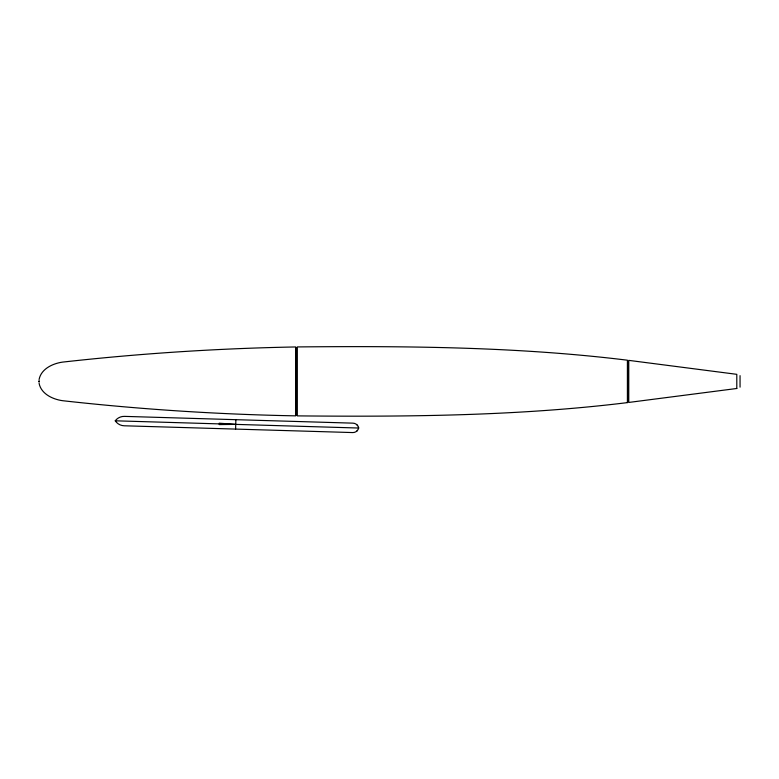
<?xml version="1.0" encoding="UTF-8"?>
<svg xmlns="http://www.w3.org/2000/svg" width="779" height="779" viewBox="0 0 779 779"><rect width="100%" height="100%" fill="white"/><g stroke="black" fill="none" stroke-linecap="round" stroke-linejoin="round"><path stroke-width="1.17" d="M235.599 429.093L235.881 419.677M39.086 379.5C41.121 368.857 52.806 363.472 62.583 362.108C139.977 353.462 217.769 348.398 295.64 346.957L295.64 415.85C217.769 414.418 139.977 409.345 62.583 400.698C52.806 399.345 41.121 393.95 39.086 383.307M357.016 430.914L357.473 430.417M219.191 423.201L235.745 424.38L219.152 424.584M115.243 420.806A11.11 11.11 0 0 0 124.182 425.782L352.721 432.569A5.94 5.94 0 0 0 358.671 428.031A5.94 5.94 0 0 0 353.004 423.153L124.455 416.376A11.11 11.11 0 0 0 115.243 420.806L358.671 428.031L358.515 427.379M357.181 425.061L357.619 425.577M740.05 375.644L740.05 387.163M628.03 361.193L628.03 401.789M296.458 347.765L296.458 415.041M39.086 380.912L39.086 381.895L39.086 380.912M736.798 388.487L628.76 402.441L628.76 360.365L736.798 374.329L736.798 388.487M627.407 402.616C517.977 416.054 407.388 416.872 297.286 415.879L297.286 346.928C407.388 345.934 517.977 346.752 627.407 360.2L627.407 402.616"/></g></svg>
